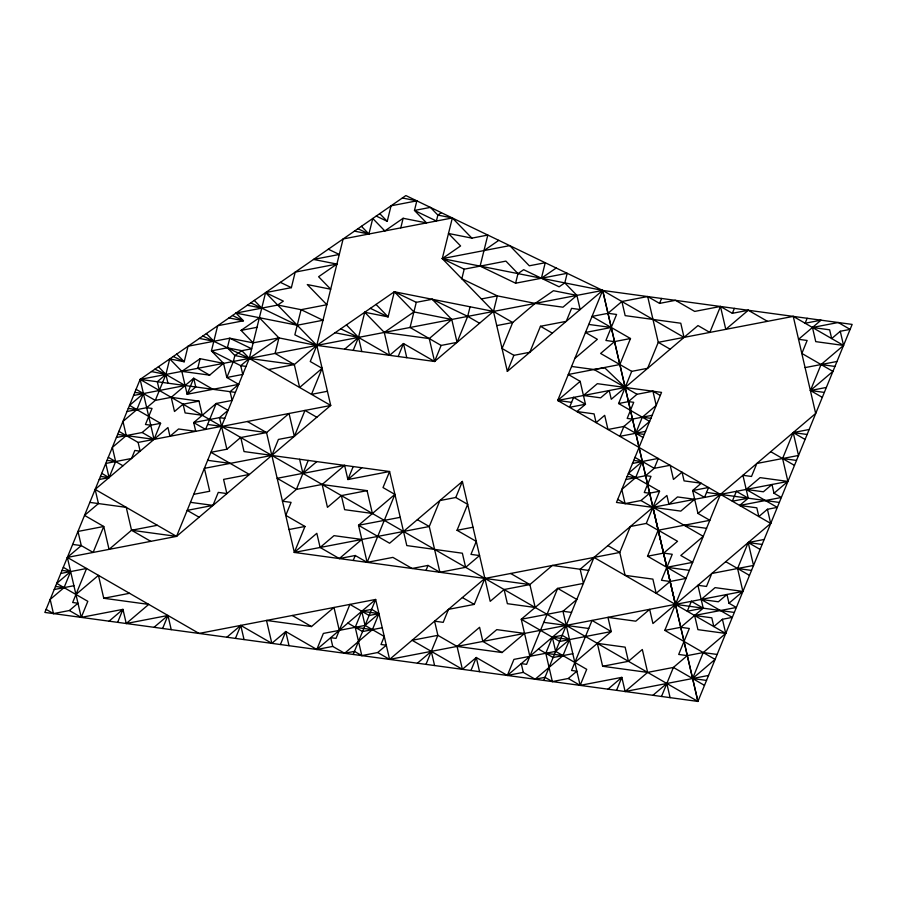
<?xml version="1.0" encoding="UTF-8"?>
<svg xmlns="http://www.w3.org/2000/svg" width="897" height="897" viewBox="0 0 897 897"><rect width="100%" height="100%" fill="white"/><g stroke="black" fill="none" stroke-linecap="round" stroke-linejoin="round"><path stroke-width="1.35" d="M464.186 269.19L461.832 278.776L497.319 295.875L535.173 303.388L562.98 307.189L576.883 295.393L580.157 309.532L571.568 308.355L566.254 321.35L540.465 326.284L529.824 352.263L513.903 355.335L502.073 348.496L512.692 322.516L535.173 303.399L553.471 290.718L576.872 295.36L564.807 282.891L567.173 273.293L515.607 283.205L480.108 266.129L464.186 269.19L442.277 258.605L452.335 217.96L437.871 215.089L430.392 207.386L414.47 210.447L416.836 200.85L402.372 197.979M327.439 391.271L311.506 394.344L322.124 368.353L310.25 361.513L316.798 345.502L278.922 337.9L253.156 342.856L229.755 338.214L188.045 346.231L184.21 361.76L169.746 358.901L165.9 374.43L155.293 400.398L146.704 407.709L127.015 411.51M157.323 525.294L131.545 530.25L109.053 549.379L103.749 526.483L84.542 515.394L98.435 503.565L95.138 489.414L167.941 427.544L169.97 436.301L178.559 428.99L195.737 431.322L193.707 422.577L202.296 415.277L216.199 403.482L232.121 400.41L230.103 391.664L238.692 384.353L226.818 377.502L223.532 363.352L200.132 358.699L197.755 368.308L209.64 375.148L223.532 363.352L211.445 350.873L217.668 325.734L243.446 320.79L235.978 313.075L261.756 308.142L254.277 300.417M235.978 313.075L297.243 325.23L322.987 320.24L301.078 309.678L294.855 334.828L316.753 345.423L294.328 364.563L249.344 358.452L246.036 366.413L240.721 365.684L211.445 350.873L227.378 347.812L234.846 355.515L249.31 358.385L265.59 292.601L291.368 287.645L295.203 272.116L336.891 264.066L318.603 276.736L330.69 289.204L307.301 284.562L326.856 304.733L301.078 309.678L277.7 305.036L283.351 301.123L265.59 292.601L316.798 345.401L330.713 405.444L271.802 455.463L389.59 471.519L406.801 545.578L462.37 553.214L465.644 567.364L479.547 555.557L470.959 554.38L476.273 541.407L457.044 530.295L467.651 504.338L455.777 497.487L439.9 500.56L429.271 526.517L439.9 572.275L465.678 567.319M253.156 342.856L241.069 330.388L259.379 317.717L278.922 337.9L275.076 353.429L294.317 364.574L299.62 387.47L322.124 368.353M481.375 298.959L497.319 295.875L493.485 311.394L434.574 361.48L316.764 345.379L343.125 238.961L452.335 217.96L471.889 238.131L487.822 235.059L480.108 266.129L505.908 261.117L517.973 273.619L515.607 283.205M496.747 325.6L512.692 322.516L493.473 311.427L394.344 291.76L388.132 316.888L364.731 312.257L358.508 337.384L353.194 350.379M376.247 216.054L387.224 221.335L391.058 205.805L416.836 200.85M400.78 227.872L403.145 218.274L426.557 222.916L414.47 210.447L436.402 221.021L437.871 215.089L441.369 212.667M410.064 327.461L416.275 302.334L432.197 299.273L467.696 316.372L479.559 323.256M470.062 306.774L467.696 316.372L457.055 342.362L441.133 345.435L410.064 327.483M652.164 415.3L632.475 419.078L623.908 426.434L619.849 436.346L635.771 433.273L649.652 421.422L618.605 403.527L631.712 371.358L647.623 368.286L658.263 342.329L647.679 296.537L621.901 301.504L607.987 313.288L616.575 314.466L611.261 327.461L630.49 338.528L619.872 364.518L631.712 371.358M99.231 479.491L109.075 477.596L115.635 461.551L112.36 447.401L126.253 435.583L122.967 421.433L136.86 409.615L143.408 393.559L134.83 392.404M143.408 393.57L129.527 405.377L160.597 423.317L154.037 439.362L117.642 434.406M117.653 622.339L122.956 609.355L81.257 617.383L69.383 610.532L53.45 613.593L46.106 609.355M199.089 517.221L187.215 510.371L212.959 505.392L218.274 492.397L226.863 493.563L223.577 479.402L249.355 474.446L210.941 452.301L226.863 449.229L240.755 437.4L244.04 451.561L271.858 455.396L294.339 552.429L529.88 584.575L552.373 565.458L588.757 570.425M235.451 638.384L240.755 625.4L271.836 643.34L285.728 631.533L316.82 649.484L332.742 646.423L344.616 653.274L354.461 651.379L361.805 655.606L377.727 652.523L386.315 645.223L381.001 644.495L384.286 636.478L365.068 625.411L323.368 633.428L316.82 649.484L375.664 599.443L389.59 659.396L675.374 604.354L734.329 612.438M353.194 466.563L347.89 479.547L389.59 471.519L383.019 487.576L394.893 494.426L367.12 562.352L355.246 555.501L339.324 558.562L320.117 547.462L316.832 533.311L294.339 552.429L429.271 526.517L417.397 519.666M353.227 560.457L355.246 555.501M332.742 646.423L330.713 637.677L336.016 638.395L349.897 604.399L369.115 615.499L378.96 613.593L372.401 629.638L344.616 653.274M353.205 654.44L375.664 599.443L199.044 633.428L67.353 557.407L81.279 545.6L77.994 531.439L103.749 526.483L93.12 552.429L81.279 545.6L72.691 544.434M425.985 664.341L437.871 635.334L434.608 621.173L443.196 622.35L448.511 609.355L474.255 604.399L484.885 578.408L389.59 659.396L377.727 652.523M779.314 502.432L720.437 494.404L557.687 400.466L602.649 290.437L852.15 324.411L697.922 701.432L44.85 612.427L140.134 379.397L405.87 195.568L602.661 290.404L684.052 337.395L611.261 399.277L609.231 390.531L600.642 397.831L583.442 395.487L580.168 381.337L568.294 374.486L619.827 364.541L600.609 353.452L614.501 341.645L605.912 340.479L611.216 327.495L592.031 316.406L607.964 313.345M643.082 437.478L635.76 433.24L642.319 417.195L656.212 405.388L652.938 391.227L637.005 394.288L628.416 401.587L633.719 402.316L627.182 418.406L632.486 419.123M543.75 680.419L593.982 557.429L652.87 507.388L640.996 500.537L625.063 503.598L617.73 499.371M625.063 503.598L621.789 489.448L635.67 477.63L642.207 461.585L634.874 457.358M574.842 662.479L592.031 620.455L611.238 631.555L574.842 662.479L571.557 670.474L576.872 671.191L568.272 678.491L552.35 681.574L545.006 677.336L535.161 679.231L523.287 672.38L507.354 675.441L476.285 657.501L462.381 669.308L412.104 640.29L437.871 635.334L457.078 646.434L502.051 652.534L524.543 633.428L521.28 619.289L540.476 630.344L526.573 664.352L521.258 663.634L523.287 672.38M646.277 523.433L658.129 530.273L647.544 556.218L666.785 567.319L661.47 580.292L670.059 581.469L656.167 593.276L652.881 579.126L625.086 575.336L619.771 552.451L630.389 526.505L646.277 523.433L659.553 491.253L647.69 484.391L650.987 476.363L645.683 475.634L654.261 468.335L658.32 458.412L642.387 461.473L654.261 468.335L670.182 465.274L673.468 479.435L682.056 472.136L684.075 480.882L701.252 483.225L692.663 490.536L694.682 499.281L697.978 513.454L709.852 520.305L658.331 530.205L677.549 541.295L663.657 553.113L672.245 554.29L666.908 567.296L686.127 578.397L670.194 581.458M647.679 296.537L659.553 303.399L675.486 300.316L694.693 311.416L720.47 306.46L732.344 313.311L734.363 308.355M616.542 690.342L621.834 677.358L580.146 685.375L568.272 678.491M607.953 689.176L621.834 677.358L625.131 691.509L692.607 678.524L715.1 659.407L664.812 630.378L720.459 494.325L770.714 523.433L652.938 623.527L649.663 609.377L635.76 621.184L607.964 617.394L611.238 631.555L559.694 641.467L540.476 630.367M824.332 392.415L810.451 390.509L821.058 364.541L843.55 345.423L840.276 331.273L850.121 329.378L838.247 322.516L812.469 327.472L798.554 339.29L807.143 340.468L801.851 353.429L832.921 371.392L810.428 390.509L822.302 397.371M53.45 613.593L50.176 599.443L64.068 587.613L70.639 571.568L86.572 568.496L72.668 602.504L77.972 603.221L69.383 610.532M75.931 594.464L87.816 601.326L81.257 617.383L67.353 557.407L176.541 536.384L221.559 426.344L138.127 442.434L118.909 431.345M207.611 424.472L221.503 426.367L246.036 366.413M162.637 628.472L167.952 615.488L126.242 623.516L122.956 609.355L109.064 621.173M247.348 421.489L266.544 432.578L271.836 455.485L278.418 439.429L294.351 436.368L304.98 410.422L316.854 417.273M308.22 460.441L302.906 473.425L344.605 465.397L347.89 479.547L361.783 467.729M294.339 552.429L304.969 526.461L285.784 515.36L291.088 502.376L282.499 501.21L296.38 489.392L302.939 473.336L277.173 478.303L296.38 489.392L322.158 484.436L327.461 507.343L341.365 495.525L344.639 509.675L372.434 513.476L394.893 494.426M398.178 356.513L403.493 343.54L434.574 361.48L441.133 345.435M280.425 644.517L285.728 631.533L289.013 645.683M361.805 655.606L355.223 627.306L361.783 611.261L371.616 609.366L378.96 613.593L365.068 625.411L361.783 611.261L378.96 613.593M116.408 437.478L142.174 432.511L154.037 439.362L140.134 379.397L697.922 701.432L602.683 290.404L442.277 258.605L493.473 311.416L507.332 371.392L513.903 355.335M426.008 570.38L428.026 565.424L439.9 572.275M470.97 670.474L476.285 657.501L479.559 671.651M659.553 303.399L661.582 298.432M540.476 630.344L557.676 588.376L583.431 583.409L580.168 569.259L593.982 557.429L725.729 633.45L703.237 652.556L692.619 678.524L706.522 680.419M552.35 681.574L545.791 653.274L552.361 637.229L562.195 635.334L569.539 639.572L562.968 655.606L535.161 679.231M639.023 447.401L661.538 392.393L597.346 383.681L583.442 395.487L585.483 404.244L576.894 411.544L594.072 413.887L596.101 422.644L604.69 415.333L607.975 429.495L623.908 426.434L635.771 433.273L644.338 434.417M706.556 492.431L704.537 497.387L692.663 490.536L708.585 487.475L706.556 492.431L720.448 494.348L697.978 513.454M807.154 318.278L805.125 323.245L821.058 320.173L812.469 327.472L815.743 341.634L843.539 345.435L793.251 316.383L658.263 342.329L670.149 349.202M661.515 696.476L673.4 667.435L687.281 655.617L703.237 652.556L717.14 654.451M664.812 630.378L680.745 627.317L694.626 615.465L736.336 607.471L728.992 603.233L742.884 591.426L737.592 568.507L748.21 542.539L764.132 539.478M809.116 429.517L793.195 432.578L782.588 458.524L756.833 463.469L751.507 476.464L742.918 475.298L748.244 498.171L739.644 505.46L756.81 507.814L758.828 516.56L767.428 509.272L777.284 507.388L746.203 489.448L760.095 477.63L787.902 481.431L782.588 458.524M455.777 497.487L462.381 481.442L490.199 601.338L504.103 589.531L529.88 584.575L535.184 607.471M639.068 447.446L616.474 502.432L652.825 507.388L675.43 604.41M142.174 432.511L150.752 425.212L160.597 423.317M183.089 404.188L185.118 412.934L202.296 415.277L199.011 401.127L183.089 404.199L174.5 411.499L171.215 397.337L193.718 378.22L212.914 389.309M316.809 461.596L302.906 473.425L299.62 459.264M226.863 637.218L240.755 625.4L244.04 639.55M339.324 558.562L361.816 539.445L334.02 535.655L320.117 547.462M574.865 358.43L597.357 339.313L585.483 332.462L611.216 327.495L588.757 324.434M571.591 402.349L557.687 400.466L580.168 381.337M271.836 643.34L266.51 620.444L311.494 626.566L333.976 607.46L339.29 630.367M767.473 321.328L748.266 310.25L725.785 329.367L720.47 306.46L709.841 332.439L697.989 325.566L684.03 337.35L680.778 323.234L625.164 315.632L621.89 301.47M633.63 460.419L642.218 461.585L628.337 473.403L647.544 484.481L644.27 492.509L649.585 493.227L640.996 500.537M720.437 494.404L815.676 413.461L793.251 316.383M762.102 544.445L748.21 542.539L753.514 565.446L711.803 573.463L706.5 586.447L697.9 585.281L701.196 599.443L732.266 617.394L722.41 619.278L725.729 633.45L697.922 629.649L694.626 615.465L703.226 608.166L701.196 599.443L715.088 587.625L742.895 591.415L675.508 604.376M344.605 349.213L358.508 337.407L389.578 355.335L403.493 343.54L406.767 357.69M240.777 437.534L266.544 432.578L289.058 413.483L294.351 436.368M89.846 502.398L126.242 507.354L131.545 530.25L176.541 536.384L271.858 455.396L204.393 468.346L209.707 491.253L193.774 494.314M364.731 312.257L384.286 332.428L429.259 338.573L451.763 319.467L432.197 299.273M126.242 623.516L148.734 604.399L103.749 598.265L98.446 575.358L75.942 594.476L56.724 583.386L70.639 571.568L63.295 567.33M154.037 627.306L167.952 615.488L171.226 629.649M344.605 465.397L322.113 484.515L367.086 490.637L372.401 513.544L358.542 525.283L367.12 562.352L392.897 557.385L412.104 568.474L428.026 565.424M507.332 371.392L602.661 290.404L697.922 701.432M462.381 481.442L389.601 543.234L358.542 525.283L400.197 517.334M840.276 331.273L831.676 338.573L829.647 329.816L812.469 327.472M502.051 652.534L482.844 641.445L496.77 629.627L524.554 633.417L529.847 656.335M588.757 628.483L566.254 625.411L507.354 675.441L513.925 659.396L555.635 651.379L569.539 639.572L552.361 637.229L555.635 651.379L586.716 669.33L580.146 685.375L562.968 611.272L576.861 599.454L557.676 588.376L521.269 619.255L562.968 611.272L571.557 612.438M739.644 505.46L781.343 497.476L774.01 493.238L787.902 481.431L652.994 507.321L680.801 511.111L694.682 499.281L677.504 496.938L668.915 504.237L666.897 495.492L653.027 507.276L703.282 536.361L680.801 555.478L692.675 562.341L666.908 567.296L689.401 570.369M628.416 661.302L625.131 647.152L597.346 643.362L602.638 666.269L628.416 661.313L642.319 649.495L647.623 672.391L673.4 667.435L704.493 685.375M625.131 691.509L647.623 672.402M722.41 619.278L713.799 626.577L711.792 617.82L694.626 615.465M652.926 695.298L666.819 683.492L670.104 697.653M417.397 663.175L431.3 651.401L434.585 665.507M200.132 358.699L181.833 371.38L187.148 394.276L238.692 384.353M403.145 218.274L384.835 230.944L372.76 218.476L368.914 234.005L354.45 231.134M202.857 336.005L249.31 358.385L278.922 337.9M316.798 345.401L394.344 291.76L416.275 302.334M483.988 250.588L498.788 240.34M457.055 342.362L451.763 319.467L413.898 311.932L384.286 332.428L389.578 355.335M517.973 273.619L523.657 269.683L559.134 286.805L564.807 282.891M556.207 268.012L541.407 278.227L545.241 262.731L529.308 265.792L509.754 245.621L442.255 258.628L460.587 245.946L448.489 233.478L471.889 238.131M625.826 479.536L645.504 475.735M382.245 627.732L362.567 631.544L347.89 623.067M572.813 653.7L553.124 657.512L538.458 649.024M241.069 330.388L257.002 327.315M602.649 290.437L140.134 379.397L235.406 392.381M133.575 395.465L185.118 385.519L165.9 374.43L154.934 369.138M268.562 369.519L294.317 364.574M732.344 313.311L748.266 310.25M614.557 341.589L630.49 338.528M557.687 400.466L625.153 387.459L604.701 367.781L594.061 369.519L571.568 366.458M618.605 403.527L628.449 401.632M810.428 390.509L826.361 387.448M635.76 433.24L645.593 431.345M341.32 495.604L367.086 490.637M60.783 573.463L70.616 571.568L62.039 570.402M289.036 529.522L304.969 526.461M632.385 463.48L642.218 461.585M54.224 589.52L73.913 585.719M649.708 493.137L659.553 491.253M103.749 598.265L129.527 593.298M457.044 530.295L472.966 527.234M484.851 578.453L619.771 552.451L607.886 545.611M647.544 556.218L663.466 553.157M692.619 678.524L708.54 675.452M277.678 305.081L261.745 308.12L297.243 325.23M805.125 367.591L836.979 361.48M796.48 460.419L782.588 458.524L798.509 455.463L793.206 432.578L807.098 434.473M642.319 417.195L650.908 418.361M209.64 375.148L181.844 371.358L169.746 358.901M199.011 401.127L171.215 397.337L155.293 400.398L136.086 389.332M146.704 407.709L152.019 408.438L145.46 424.483L150.752 425.212M128.271 408.449L136.86 409.615M627.081 476.464L635.67 477.63M684.086 525.272L706.578 528.333M107.046 460.385L115.635 461.551L122.967 465.767M100.486 476.43L109.075 477.596L105.79 463.446L131.567 458.479L134.842 450.451L140.156 451.18L138.127 442.434M190.5 502.342L212.959 505.392M680.745 627.306L689.333 628.483L678.693 654.451L687.281 655.617M543.761 622.361L566.254 625.411M55.479 586.447L64.068 587.613M372.401 629.638L355.223 627.306M562.968 655.606L545.791 653.274M602.638 666.269L647.623 672.402M821.058 364.53L834.95 366.436M224.788 418.361L219.473 417.643L193.707 422.577L205.581 429.428L216.199 403.482L228.062 410.333L219.473 417.643L221.581 426.456L330.758 405.466L249.344 358.452L240.721 365.684L242.751 374.43L226.818 377.502L233.388 361.446L234.846 355.515L241.842 350.682L251.687 348.776L229.755 338.214L227.378 347.812L241.842 350.682L249.31 358.385M746.203 489.448L763.392 491.791L771.981 484.492L774.01 493.238M221.503 426.389L266.544 432.578M207.655 460.318L230.148 463.39M725.718 561.645L737.592 568.507L751.484 570.414M701.196 599.443L718.374 601.786L726.962 594.487L728.992 603.233M535.173 607.482L507.377 603.681L504.103 589.531M336.891 264.066L313.502 259.435L339.268 254.468L328.302 249.187M247.292 305.249L261.756 308.142L250.79 302.838M335.108 332.742L358.508 337.384L361.794 351.546M228.982 317.908L243.446 320.79L232.48 315.497M199.369 338.404L213.822 341.275L206.355 333.572M151.436 371.56L165.9 374.43L167.941 383.176M357.948 228.724L368.914 234.005L361.446 226.302M370.383 308.344L388.132 316.888L376.034 304.431M280.402 282.364L291.368 287.645M340.77 328.829L358.508 337.384L346.421 324.905M173.244 356.479L184.21 361.76L176.731 354.057M793.206 432.578L805.058 439.429M652.938 391.227L660.282 395.465M594.061 369.519L625.131 387.437M510.673 573.486L529.88 584.575M108.29 457.313L115.635 461.551M101.742 473.358L109.075 477.596M95.16 489.403L176.541 536.384M292.276 615.488L311.494 626.566M131.545 530.25L150.763 541.351M770.725 451.673L794.462 465.386M540.465 326.284L552.328 333.146M748.221 542.55L760.073 549.401M737.592 568.507L749.455 575.369M462.392 597.548L474.255 604.399M625.187 387.414L637.005 394.288M379.745 213.632L387.224 221.335M394.344 291.76L413.898 311.932M158.433 366.716L165.9 374.43L157.323 381.73L159.352 390.487M429.259 338.573L434.574 361.48M462.381 669.308L457.078 646.434L479.592 627.295L482.844 641.445M221.559 426.333L226.863 449.229M767.428 509.272L770.68 523.422M190.422 386.248L187.148 394.276L195.737 386.966L193.718 378.22L190.422 386.248M573.62 397.393L569.561 407.316L585.483 404.244L573.62 397.393M691.352 601.338L687.293 611.227L703.226 608.166L691.352 601.338M736.37 491.343L732.322 501.221L748.244 498.171L736.37 491.343"/></g></svg>
